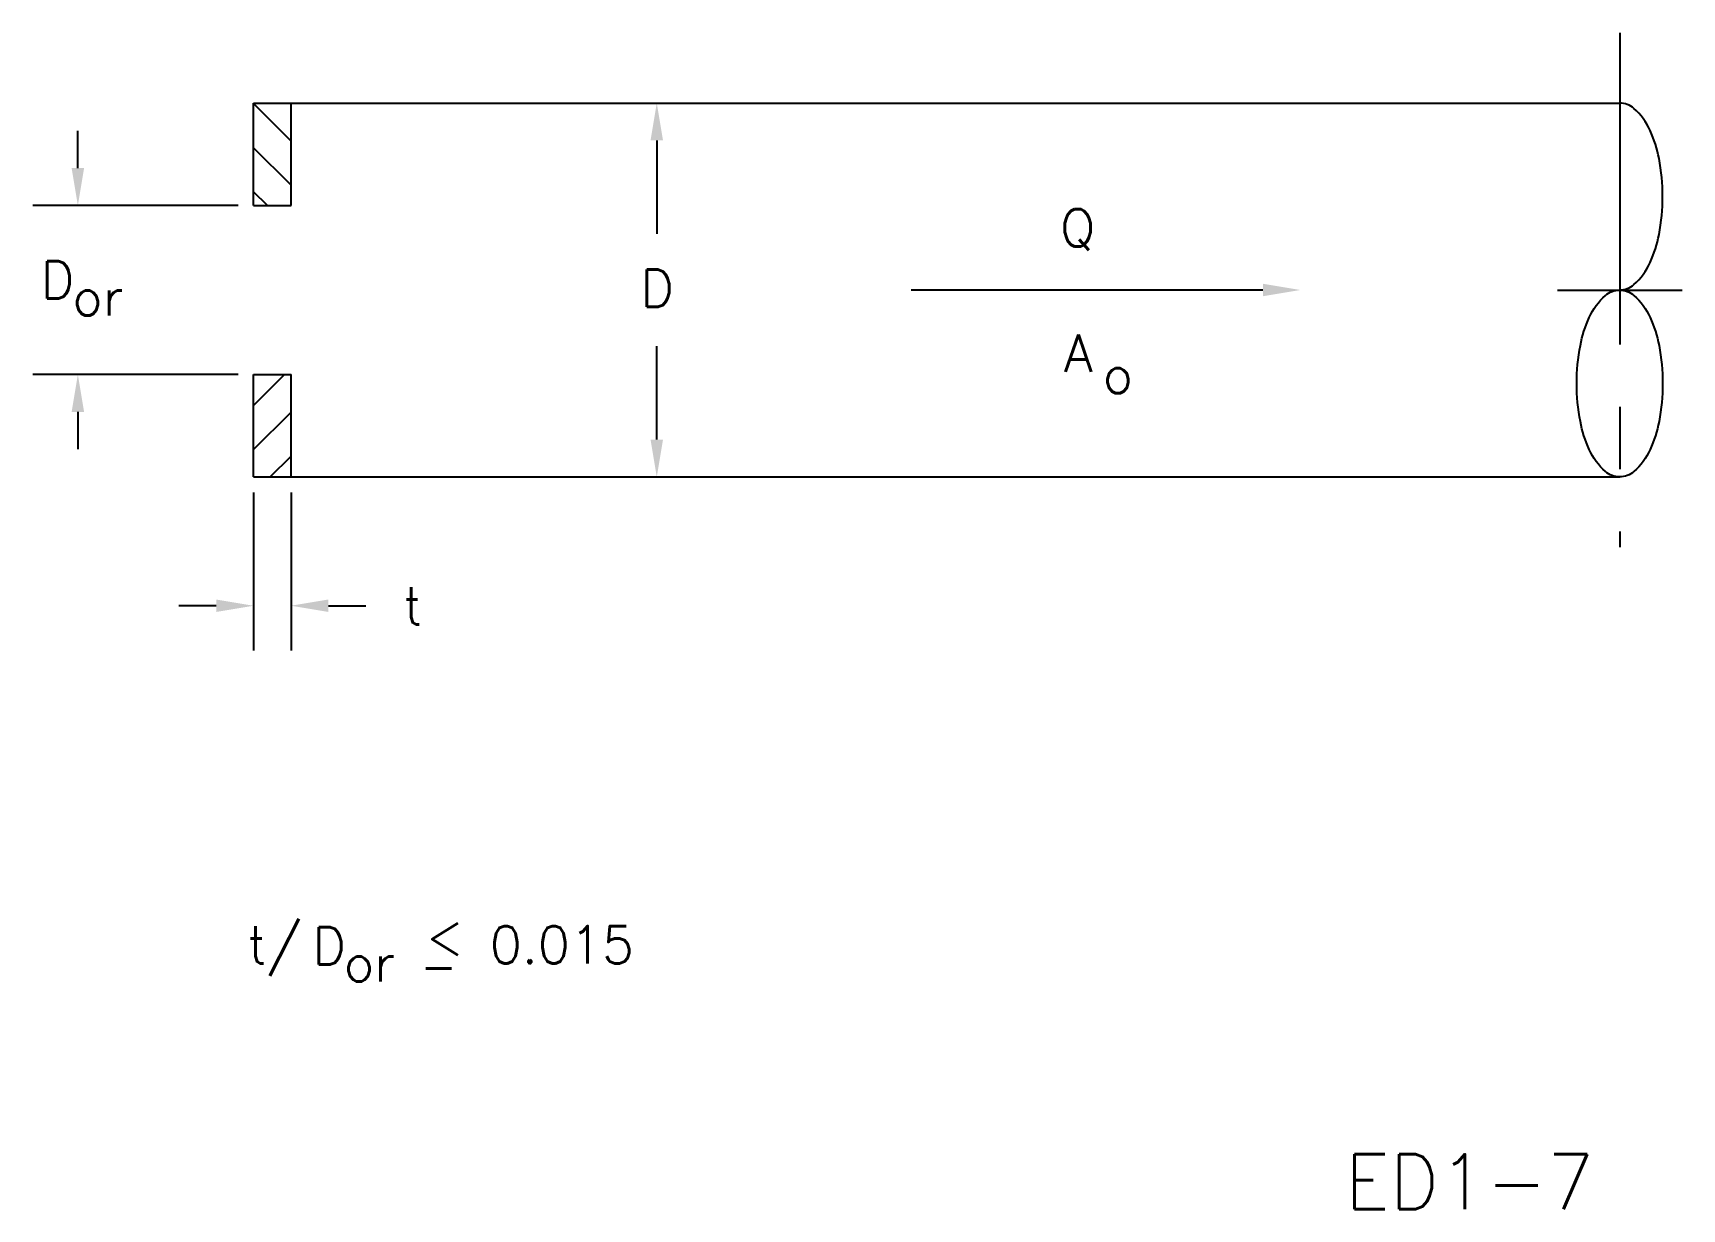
# Model space of a CAD drawing. Extents: x 2.58 to 9.19, y 1.61 to 6.33.
import ezdxf

# ---------------------------------------------------------------- set-up
doc = ezdxf.new("R2010")
doc.units = 0
doc.header["$MEASUREMENT"] = 0
doc.linetypes.add('CENTER', pattern=[2, 1.25, -0.25, 0.25, -0.25])
doc.layers.get('0').update_dxf_attribs({"linetype": 'CONTINUOUS'})
doc.layers.add('NUMBER', color=7, linetype='CONTINUOUS')
doc.styles.add('ROMANS', font='romans')

msp = doc.modelspace()

# ---------------------------------------------------------------- linework, layer by layer
at = {"linetype": 'CENTER'}
msp.add_line((8.9396, 6.3289), (8.9396, 4.267), dxfattribs=at)
for p, q in [((3.4607, 6.0479), (8.9396, 6.0479)), ((3.4607, 5.6369), (3.4607, 6.0479)), ((3.6107, 5.6369), (3.6107, 6.0479)), ((2.7559, 5.7869), (2.7559, 5.9369)), ((5.0777, 5.8979), (5.0777, 5.5229)), ((3.3982, 5.6369), (2.5759, 5.6369)), ((3.4607, 5.6369), (3.6107, 5.6369)), ((7.5085, 5.2979), (6.0979, 5.2979)), ((8.6896, 5.2979), (9.1896, 5.2979)), ((5.0777, 4.6979), (5.0777, 5.0729)), ((3.3982, 4.959), (2.5759, 4.959)), ((3.4607, 4.5479), (3.4607, 4.959)), ((3.4607, 4.959), (3.6107, 4.959)), ((3.6107, 4.5479), (3.6107, 4.959)), ((2.7559, 4.809), (2.7559, 4.659)), ((3.4607, 4.5479), (8.9396, 4.5479)), ((3.4607, 4.4854), (3.4607, 3.8515)), ((3.6107, 4.4854), (3.6107, 3.8515)), ((3.3107, 4.0315), (3.1607, 4.0315)), ((3.7607, 4.0315), (3.9107, 4.0315))]:
    msp.add_line(p, q)
at = {"color": 0}
for p, q in [((3.6107, 5.8955), (3.4607, 6.0455)), ((3.6107, 5.7188), (3.4607, 5.8688)), ((3.5158, 5.6369), (3.4607, 5.692)), ((3.4607, 4.8352), (3.5845, 4.959)), ((3.4607, 4.6584), (3.6107, 4.8084)), ((3.527, 4.5479), (3.6107, 4.6316))]:
    msp.add_line(p, q, dxfattribs=at)
msp.add_lwpolyline([(8.9396, 5.2979, 0.185624), (8.9968, 5.3199, 0.101934), (9.0614, 5.4078, 0.060684), (9.0974, 5.5207, 0.047006), (9.1118, 5.6729, 0.047006), (9.0974, 5.8251, 0.060684), (9.0614, 5.9381, 0.101934), (8.9968, 6.026, 0.185624), (8.9396, 6.0479, 0.185624)], format="xyb")
msp.add_lwpolyline([(8.9396, 4.5479, -0.185624), (8.8825, 4.5699, -0.101934), (8.8179, 4.6578, -0.060684), (8.7819, 4.7707, -0.047006), (8.7675, 4.9229, -0.047006), (8.7819, 5.0751, -0.060684), (8.8179, 5.1881, -0.101934), (8.8825, 5.276, -0.185624), (8.9396, 5.2979, -0.185624), (8.9968, 5.276, -0.101934), (9.0614, 5.1881, -0.060684), (9.0974, 5.0751, -0.047006), (9.1118, 4.9229, -0.047006), (9.0974, 4.7707, -0.060684), (9.0614, 4.6578, -0.101934), (8.9968, 4.5699, -0.185624)], format="xyb", close=True)
for points in [[(5.1027, 5.8979), (5.0527, 5.8979), (5.0777, 6.0479)], [(2.7809, 5.7869), (2.7309, 5.7869), (2.7559, 5.6369)], [(7.5085, 5.3229), (7.5085, 5.2729), (7.6585, 5.2979)], [(2.7809, 4.809), (2.7309, 4.809), (2.7559, 4.959)], [(5.1027, 4.6979), (5.0527, 4.6979), (5.0777, 4.5479)], [(3.3107, 4.0065), (3.3107, 4.0565), (3.4607, 4.0315)], [(3.7607, 4.0065), (3.7607, 4.0565), (3.6107, 4.0315)]]:
    msp.add_solid(points)

# ---------------------------------------------------------------- texts
at = {"style": 'ROMANS'}
for s, p in [('Q', (6.6947, 5.4726)), ('D', (2.6072, 5.2637)), ('D', (5.0117, 5.2298)), ('or', (2.7335, 5.1954)), ('A', (6.7107, 4.9694)), ('o', (6.8659, 4.8838)), ('t', (4.0607, 3.9565)), ('t/', (3.436, 2.5969)), ('D', (3.696, 2.5924)), ('<', (4.1517, 2.6293)), ('0.015', (4.4079, 2.5969)), ('or', (3.8222, 2.524)), ('_', (4.1517, 2.5914))]:
    msp.add_text(s, height=0.15, dxfattribs=at).set_placement(p)
at = {"layer": 'NUMBER', "style": 'ROMANS'}
msp.add_text('ED1-7', height=0.22, dxfattribs=at).set_placement((7.838, 1.6117))

doc.saveas('drawing.dxf')
